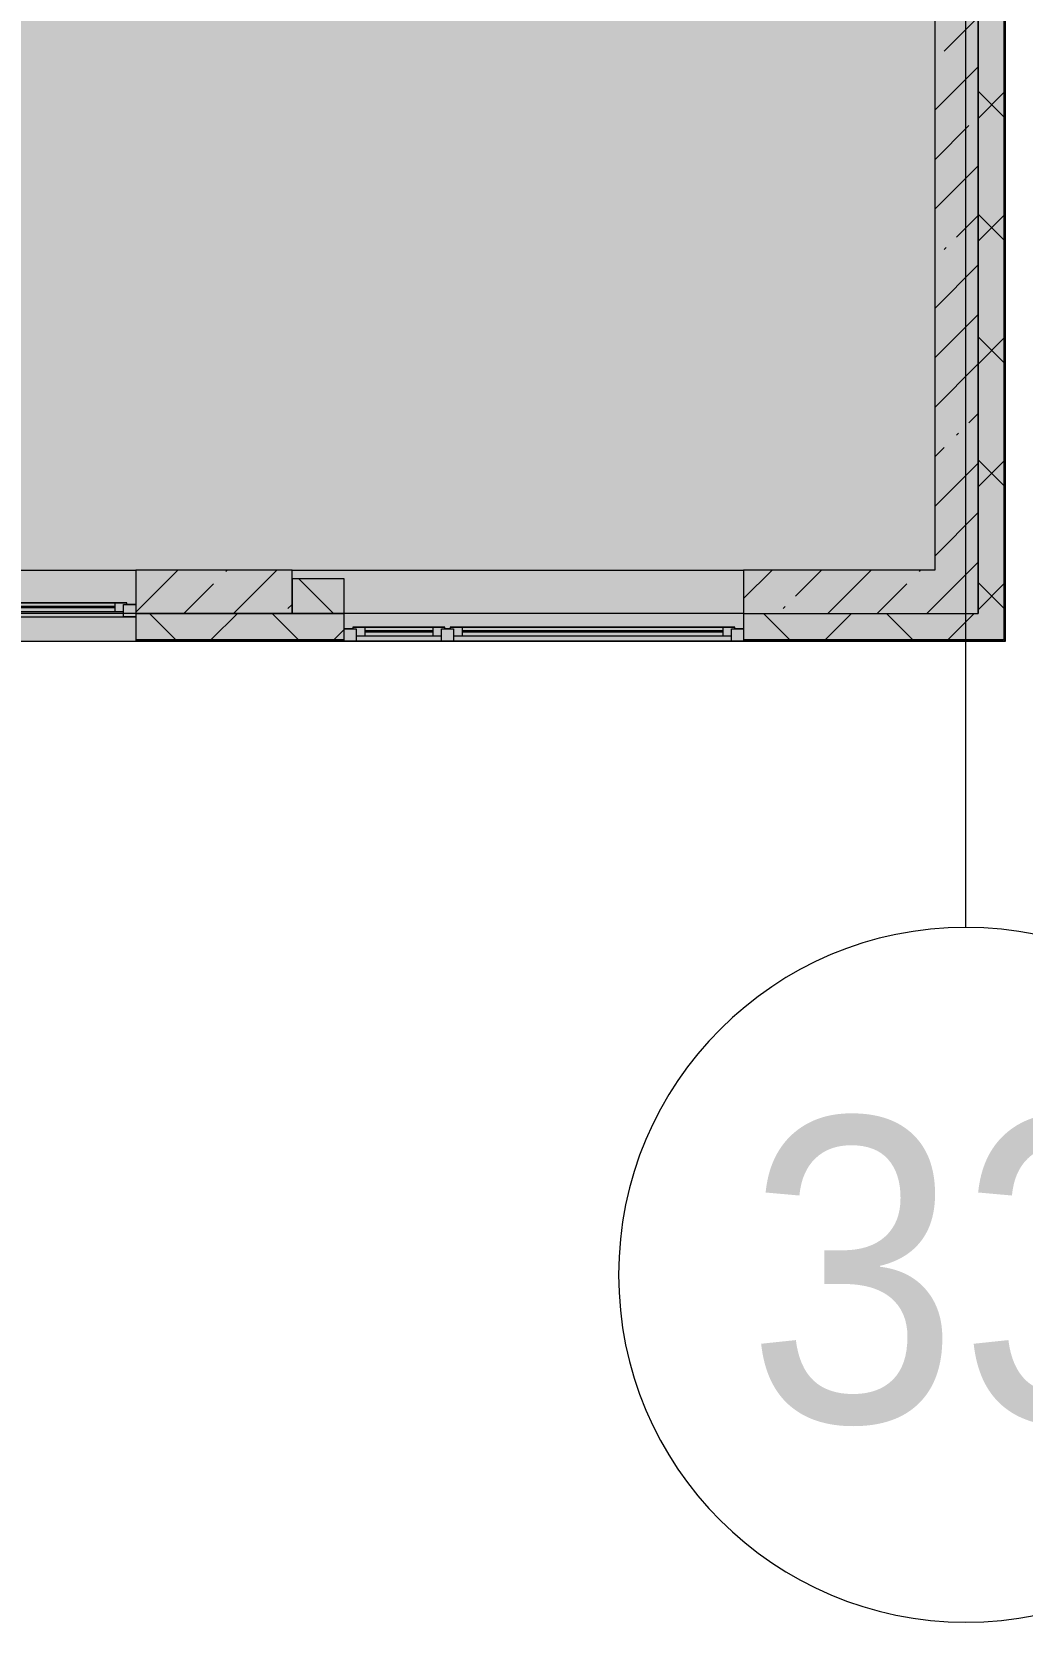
# Model space of a CAD drawing. Header units: millimetres. Extents: x 81469 to 281789, y -8553 to 29000.
# Drawn here: x 272237 to 277939, y -5906 to 3249 of the extents above; entities that cross this region are included whole.
import ezdxf

# ---------------------------------------------------------------- set-up
doc = ezdxf.new("R2010")
doc.units = ezdxf.units.MM
doc.layers.add('A-DETL-GENF-2', color=7, linetype='Continuous', lineweight=9, true_color=0xc0c0c0, transparency=0.4)
for name, color, linetype, lineweight, true_color in [('A-GLAZ-2', 7, 'Continuous', 5, 0x737373), ('A-WALL-5', 7, 'Continuous', 5, 0x737373), ('A-WALL-6', 7, 'Continuous', 9, 0x737373), ('I-WALL-3', 7, 'Continuous', 5, 0x737373), ('S-COLS-2', 7, 'Continuous', 5, 0x737373)]:
    doc.layers.add(name, color=color, linetype=linetype, lineweight=lineweight, true_color=true_color)
for name, color, linetype, lineweight in [('A-WALL-4', 7, 'Continuous', 5), ('I-WALL-2', 7, 'Continuous', 5), ('S-COLS-1', 7, 'Continuous', 5), ('Оси', 7, 'Continuous', 9), ('Оси-1', 7, 'Continuous', 20)]:
    doc.layers.add(name, color=color, linetype=linetype, lineweight=lineweight)
doc.styles.add('Arial_1', font='arial.ttf', dxfattribs={"width": 0.9, "height": 1750})
pattern_1 = [(45, (152605.2, 0), (-353.5534, 353.5534), []), (135, (152605.2, 0), (-353.5534, -353.5534), [])]
pattern_2 = [(45, (152605.2, 0), (-285.1231, 285.1231), []), (45, (152890.3, 0), (-285.1231, 285.1231), [504.031, -100.806, 16.764, -84.042])]

# ---------------------------------------------------------------- blocks, each defined once
blk = doc.blocks.new('120_Окно_СКБ_2Ст_Фрамуга сверху - 120_Окно_СКБ_2Ст_2300х2500_h_ ДОО-22877115-3_5_3_птичка')
at = {"layer": 'A-GLAZ-2'}
for p, q in [((-1150, 13), (-1150, 83)), ((-1150, 83), (-1080, 83)), ((1150, 83), (-1150, 83)), ((-1080, 13), (-1150, 13)), ((-1150, 13), (-1100, 13)), ((-1080, 13), (-1100, 13)), ((-1100, 13), (-1100, 3)), ((-1100, 3), (540, 3)), ((540, 3), (-1100, 3)), ((-1080, 83), (-1080, 13)), ((-1080, 83), (1080, 83)), ((520, 53), (-1080, 53)), ((-1080, 53), (-1080, 13)), ((-1030, 3), (-1030, 53)), ((-1030, 33), (470, 33)), ((470, 23), (-1030, 23)), ((470, 3), (470, 53)), ((520, 13), (520, 83)), ((520, 83), (590, 83)), ((520, 13), (520, 53)), ((590, 13), (520, 13)), ((540, 13), (520, 13)), ((540, 13), (570, 13)), ((540, 13), (570, 13)), ((540, 3), (540, 13)), ((590, 13), (570, 13)), ((570, 13), (570, 3)), ((570, 3), (1100, 3)), ((1100, 3), (570, 3)), ((590, 83), (590, 13)), ((1080, 53), (590, 53)), ((590, 53), (590, 13)), ((640, 3), (640, 53)), ((640, 33), (1030, 33)), ((1030, 23), (640, 23)), ((1030, 3), (1030, 53)), ((1080, 13), (1080, 83)), ((1080, 83), (1150, 83)), ((1080, 13), (1080, 53)), ((1150, 13), (1080, 13)), ((1100, 13), (1080, 13)), ((1100, 13), (1150, 13)), ((1100, 3), (1100, 13)), ((1150, 83), (1150, 13))]:
    blk.add_line(p, q, dxfattribs=at)
blk = doc.blocks.new('120_Окно_СКБ_1Ст - 120_Окно_СКБ_1Ст 900х2500_h_ с форточкой-22876038-3_5_3_птичка')
at = {"layer": 'A-GLAZ-2'}
for p, q in [((-450, -127), (-450, -57)), ((-450, -57), (-380, -57)), ((450, -57), (-450, -57)), ((-380, -57), (-380, -127)), ((380, -87), (-380, -87)), ((-380, -87), (-380, -127)), ((-330, -137), (-330, -87)), ((330, -137), (330, -87)), ((380, -127), (380, -57)), ((380, -57), (450, -57)), ((380, -127), (380, -87)), ((450, -57), (450, -127)), ((-380, -127), (-450, -127)), ((-450, -127), (-400, -127)), ((-380, -127), (-400, -127)), ((-400, -127), (-400, -137)), ((-400, -137), (400, -137)), ((400, -137), (-400, -137)), ((-330, -107), (330, -107)), ((330, -117), (-330, -117)), ((450, -127), (380, -127)), ((400, -127), (380, -127)), ((400, -127), (450, -127)), ((400, -137), (400, -127))]:
    blk.add_line(p, q, dxfattribs=at)
blk = doc.blocks.new('Ось сетки - D8-29747960-3_5_3_птичка')
at = {"layer": 'Оси-1'}
for start, end in [(360, 180), (180, 360)]:
    blk.add_arc((0, 0), 4, start, end, dxfattribs=at)

msp = doc.modelspace()

# ---------------------------------------------------------------- hatches: boundary and pattern name
at = {"layer": 'A-DETL-GENF-2'}
msp.add_hatch(color=256, dxfattribs=at).paths.add_polyline_path([(277838.2, -258), (277838.2, 21479), (245938.2, 21479), (245938.2, 27379), (237175.2, 27379), (237175.2, 10208.3), (241815.2, 10208.3), (241815.2, -258), (276592.8, -258)])
at = {"layer": 'A-WALL-4'}
h = msp.add_hatch(dxfattribs=at)
h.set_pattern_fill('FP_60', color=256, style=0, pattern_type=2)
h.set_pattern_definition(pattern_1)
h.paths.add_polyline_path([(277826.4, -250), (277835.2, -250), (277835.2, 7700), (277685.2, 7700), (277685.2, -250), (277810.6, -250)])
h.paths.add_polyline_path([(277835.2, 8900), (277835.2, 10820), (277685.2, 10820), (277685.2, 8900)])
h.paths.add_polyline_path([(277835.2, 13120), (277835.2, 21400), (277685.2, 21400), (277685.2, 13120)])
h = msp.add_hatch(dxfattribs=at)
h.set_pattern_fill('FP_58', color=256, style=0, pattern_type=2)
h.set_pattern_definition([(135, (152605.18, 0), (-176.7767, -176.7767), [])])
h.paths.add_polyline_path([(274035.2, -100), (274035.2, 100), (273735.2, 100), (273735.2, -100), (273796.2, -100)])
h.paths.add_polyline_path([(263335.2, -100), (264235.2, -100), (264235.2, 100), (263335.2, 100)])
h.paths.add_polyline_path([(266035.2, -100), (266285.2, -100), (266285.2, 100), (266035.2, 100)])
h.paths.add_polyline_path([(271935.2, -100), (271931.7, 100), (271435.2, 100), (271435.2, -100), (271931.7, -100)])
h.paths.add_polyline_path([(261535.2, -100), (262435.2, -100), (262435.2, 100), (261535.2, 100)])
h.paths.add_polyline_path([(268585.2, -100), (269635.2, -100), (269635.2, 100), (268585.2, 100)])
h.paths.add_polyline_path([(247228.3, -100), (247385.2, -100), (247385.2, 100), (247135.2, 100), (247135.2, -100)])
h.paths.add_polyline_path([(253435.2, -100), (254335.2, -100), (254335.2, 100), (253435.2, 100)])
h.paths.add_polyline_path([(250735.2, -100), (250735.2, 100), (249685.2, 100), (249685.2, -100), (250491.1, -100)])
h.paths.add_polyline_path([(255485.2, -100), (255485.2, 100), (255235.2, 100), (255235.2, -100)])
h.paths.add_polyline_path([(257785.2, -100), (258835.2, -100), (258835.2, 100), (257785.2, 100)])
h.paths.add_polyline_path([(244897.8, -100), (245335.2, -100), (245335.2, 100), (244535.2, 100), (244535.2, -100)])
h = msp.add_hatch(dxfattribs=at)
h.set_pattern_fill('FP_60', color=256, style=0, pattern_type=2)
h.set_pattern_definition(pattern_1)
h.paths.add_polyline_path([(272835.2, -250), (274035.2, -250), (274035.2, -100), (272835.2, -100)])
h.paths.add_polyline_path([(276592.8, -250), (277685.2, -250), (277685.2, -100), (276335.2, -100), (276335.2, -250)])
h.paths.add_polyline_path([(259813.1, -250), (260635.2, -250), (260635.2, -100), (259735.2, -100), (259735.2, -250)])
h.paths.add_polyline_path([(264235.2, -250), (264235.2, -100), (263335.2, -100), (263335.2, -250), (263541.9, -250)])
h.paths.add_polyline_path([(265406.3, -250), (266285.2, -250), (266285.2, -100), (265135.2, -100), (265135.2, -250)])
h.paths.add_polyline_path([(262435.2, -250), (262435.2, -100), (261535.2, -100), (261535.2, -250), (262143.6, -250)])
h.paths.add_polyline_path([(268585.2, -250), (269635.2, -250), (269635.2, -100), (268585.2, -100)])
h.paths.add_polyline_path([(271935.2, -250), (271931.7, -100), (270535.2, -100), (270535.2, -250), (271931.7, -250)])
h.paths.add_polyline_path([(251635.2, -250), (252535.2, -250), (252535.2, -100), (251635.2, -100)])
h.paths.add_polyline_path([(258835.2, -250), (258835.2, -100), (257785.2, -100), (257785.2, -250), (257948.7, -250)])
h.paths.add_polyline_path([(250491.1, -250), (250735.2, -250), (250735.2, -100), (249685.2, -100), (249685.2, -250)])
h.paths.add_polyline_path([(255485.2, -250), (255485.2, -100), (253435.2, -100), (253435.2, -250), (255152.1, -250)])
h.paths.add_polyline_path([(246762.2, -250), (247385.2, -250), (247385.2, -100), (246235.2, -100), (246235.2, -250)])
h.paths.add_polyline_path([(245335.2, -250), (245335.2, -100), (244535.2, -100), (244535.2, -250), (244897.8, -250)])
h.paths.add_polyline_path([(243499.5, -250), (243635.2, -250), (243635.2, -100), (241815.2, -100), (241815.2, -250), (243033.4, -250)])
at = {"layer": 'I-WALL-2'}
h = msp.add_hatch(dxfattribs=at)
h.set_pattern_fill('FP_56', color=256, style=0, pattern_type=2)
h.set_pattern_definition(pattern_2)
h.paths.add_polyline_path([(277606.3, -100), (277685.2, -100), (277685.2, 7700), (277435.2, 7700), (277435.2, -100)])
h = msp.add_hatch(dxfattribs=at)
h.set_pattern_fill('FP_56', color=256, style=0, pattern_type=2)
h.set_pattern_definition(pattern_2)
h.paths.add_polyline_path([(277294.4, -100), (277435.2, -100), (277435.2, 150), (276335.2, 150), (276335.2, -100), (276592.8, -100)])
at = {"layer": 'S-COLS-1'}
h = msp.add_hatch(dxfattribs=at)
h.set_pattern_fill('FP_56', color=256, style=0, pattern_type=2)
h.set_pattern_definition(pattern_2)
h.paths.add_polyline_path([(273735.2, -100), (273735.2, 150), (272835.2, 150), (272835.2, -100), (272863.9, -100)])

# ---------------------------------------------------------------- linework, layer by layer
at = {"layer": 'A-WALL-4'}
msp.add_line((277843.2, -258), (277843.2, 7700), dxfattribs=at)
at = {"layer": 'A-WALL-5'}
for p, q in [((277685.2, 8900), (277685.2, -100)), ((274035.2, 100), (273735.2, 100)), ((273735.2, 100), (273735.2, -100)), ((274035.2, -258), (274035.2, 100)), ((273735.2, -100), (272835.2, -100)), ((272835.2, -100), (272835.2, -258)), ((276335.2, -100), (276335.2, -258)), ((276335.2, -100), (277685.2, -100)), ((265135.2, -258), (277843.2, -258))]:
    msp.add_line(p, q, dxfattribs=at)
at = {"layer": 'A-WALL-6'}
for p, q in [((277835.2, -250), (277835.2, 7700)), ((277838.2, -253), (277838.2, 7700)), ((273735.2, -100), (274035.2, -100)), ((274035.2, -100), (273735.2, -100)), ((272835.2, -250), (274035.2, -250)), ((272835.2, -253), (274035.2, -253)), ((276335.2, -250), (277835.2, -250)), ((276335.2, -253), (277830.8, -253)), ((277838.2, -253), (277835.2, -253))]:
    msp.add_line(p, q, dxfattribs=at)
at = {"layer": 'I-WALL-3'}
for p, q in [((277435.2, 10000), (277435.2, 150)), ((277685.2, -100), (277685.2, 7700)), ((271935.2, 150), (272835.2, 150)), ((273735.2, 150), (276335.2, 150)), ((277435.2, 150), (276335.2, 150)), ((276335.2, 150), (276335.2, -100)), ((272835.2, -100), (271935.2, -100)), ((276335.2, -100), (274035.2, -100)), ((276335.2, -100), (277685.2, -100))]:
    msp.add_line(p, q, dxfattribs=at)
at = {"layer": 'S-COLS-2'}
for p, q in [((273735.2, 150), (272835.2, 150)), ((272835.2, 150), (272835.2, -100)), ((273735.2, 100), (273735.2, 150)), ((273735.2, -100), (273735.2, 100)), ((272835.2, -100), (273735.2, -100))]:
    msp.add_line(p, q, dxfattribs=at)
at = {"layer": 'Оси'}
msp.add_line((277615.2, -1906.3), (277615.2, 9979), dxfattribs=at)

# ---------------------------------------------------------------- block references
at = {"layer": 'A-GLAZ-2', "rotation": 180}
for name, p in [('120_Окно_СКБ_1Ст - 120_Окно_СКБ_1Ст 900х2500_h_ с форточкой-22876038-3_5_3_птичка', (272385.2, -175)), ('120_Окно_СКБ_2Ст_Фрамуга сверху - 120_Окно_СКБ_2Ст_2300х2500_h_ ДОО-22877115-3_5_3_птичка', (275185.2, -175))]:
    msp.add_blockref(name, p, dxfattribs=at)
at = {"layer": 'Оси-1', "xscale": 499.9999999999995, "yscale": 499.9999999999995, "zscale": 499.9999999999995}
msp.add_blockref('Ось сетки - D8-29747960-3_5_3_птичка', (277615.2, -3906.3), dxfattribs=at)

# ---------------------------------------------------------------- texts
at = {"layer": 'Оси', "insert": (276352.1, -3003), "char_height": 1750, "width": 3030.379, "attachment_point": 1, "style": 'Arial_1'}
msp.add_mtext('33', dxfattribs=at)

doc.saveas('drawing.dxf')
